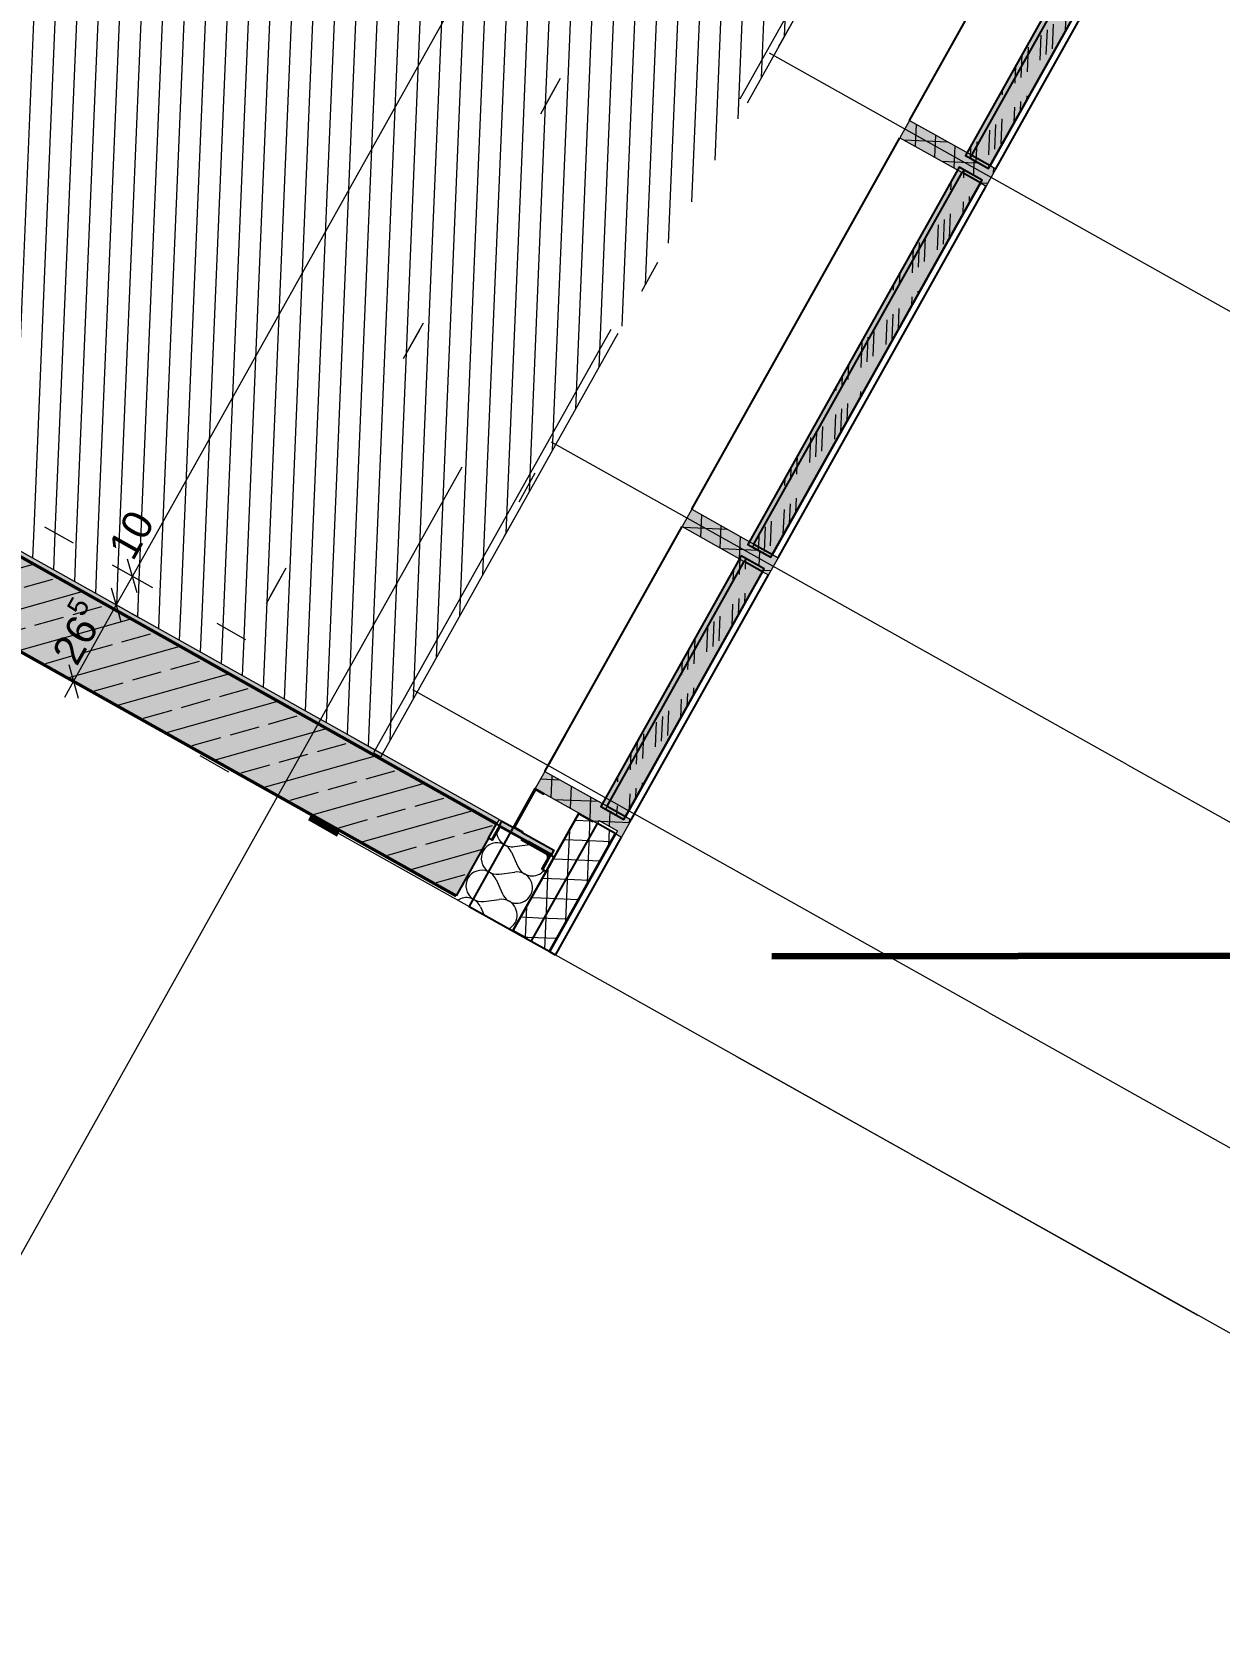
# Model space of a CAD drawing. Header units: metres. Extents: x -27.1 to 50.1, y 105.7 to 163.4.
# Drawn here: x -11.496 to -7.899, y 107.746 to 112.575 of the extents above; entities that cross this region are included whole.
import ezdxf

# ---------------------------------------------------------------- set-up
doc = ezdxf.new("R2010")
doc.units = ezdxf.units.M
doc.header["$MEASUREMENT"] = 0
for name, pattern in [('Achse', [0.0023, 0.0015, -0.0008]), ('Punktlinie', [0.0035, 0, -0.0035]), ('Punktlinie_ eng', [0.00075, 0, -0.00075]), ('Strichlinie-unter-Schnitt', [0.0024, 0.0016, -0.0008]), ('Strichpunktlinie', [0.006703, 0.003528, -0.001764, 0, -0.001411]), ('Wipeout_Contour', [1, 0, -1])]:
    doc.linetypes.add(name, pattern=pattern)
for name, color, linetype in [('00  Raster', 7, 'Continuous'), ('00  Raster Ausbau', 7, 'Continuous'), ('10  Fassade', 7, 'Continuous'), ('10  Fassade_Deckschraffur', 7, 'Continuous'), ('10  Fassade_Schnittschraffur', 7, 'Continuous'), ('10  Treppen + Rampen', 7, 'Continuous'), ('10  Wand Massiv', 7, 'Continuous'), ('10  Wand Massiv_Schnittschraffur', 7, 'Continuous'), ('20  Decke Abhangdecke', 7, 'Continuous'), ('30  Grundstück Grenze', 7, 'Continuous'), ('40  Bemaßung 1_ 50 Deckenspiegel', 7, 'Continuous'), ('50  NUF - Raumstempel', 7, 'Continuous'), ('Neubau_20  Decke Abhangdecke', 7, 'Continuous'), ('Neubau_20  Decke Abhangdecke_Deckschraffur', 7, 'Continuous'), ('Neubau_20  Wand Leichtbau', 7, 'Continuous'), ('Neubau_20  Wand Leichtbau_Schnittschraffur', 7, 'Continuous')]:
    doc.layers.add(name, color=color, linetype=linetype)
doc.styles.add('ERSTELLTER_STIL_1', font='arial.ttf')
pattern_1 = [(87.605446, (0, 0), (-0.06494324, 0.002715745), [])]
pattern_2 = [(87.605446, (0, 0), (-0.059947608, 0.00250684), []), (177.605446, (0, 0), (0.00250684, 0.059947608), [])]
pattern_3 = [(177.605446, (0, 0), (0.00313355, 0.07493451), []), (177.605446, (-0.001045, -0.02498), (0.00313355, 0.07493451), [])]

# ---------------------------------------------------------------- blocks, each defined once
blk = doc.blocks.new('*X23', base_point=(-0.1628, 98.0075))
at = {"layer": '10  Fassade_Schnittschraffur', "color": 98, "linetype": 'Continuous', "lineweight": 13, "ltscale": 1000, "true_color": 0x000100}
for p, q in [((-8.0309, 113.2986), (-8.0293, 113.3389)), ((-8.0125, 113.3155), (-8.0117, 113.3348)), ((-8.0493, 113.2817), (-8.0484, 113.3048)), ((-8.0152, 113.2002), (-8.0135, 113.2427)), ((-7.9747, 113.2726), (-7.9745, 113.2786)), ((-8.0534, 113.1339), (-8.0503, 113.2089)), ((-8.0344, 113.1661), (-8.0319, 113.2258)), ((-8.1292, 113.0642), (-8.1261, 113.1392)), ((-8.1108, 113.0811), (-8.1077, 113.1561)), ((-8.0924, 113.0981), (-8.0893, 113.173)), ((-8.1682, 113.0283), (-8.1654, 113.0959)), ((-8.1866, 113.0114), (-8.1845, 113.0618)), ((-8.205, 112.9945), (-8.2036, 113.0277)), ((-8.1705, 112.9232), (-8.1691, 112.9555)), ((-8.2087, 112.8549), (-8.2059, 112.9217)), ((-8.1896, 112.889), (-8.1875, 112.9386)), ((-8.2849, 112.777), (-8.2818, 112.852)), ((-8.2665, 112.7939), (-8.2633, 112.8689)), ((-8.2481, 112.8109), (-8.2449, 112.8858)), ((-8.3239, 112.7411), (-8.3208, 112.8161)), ((-8.3423, 112.7242), (-8.3398, 112.7847)), ((-8.3607, 112.7073), (-8.3589, 112.7506)), ((-8.3997, 112.6714), (-8.3994, 112.6782)), ((-8.3257, 112.6461), (-8.3248, 112.6683)), ((-8.364, 112.5778), (-8.3616, 112.6345)), ((-8.3449, 112.6119), (-8.3432, 112.6514)), ((-8.4406, 112.4898), (-8.4374, 112.5648)), ((-8.4222, 112.5067), (-8.419, 112.5817)), ((-8.4038, 112.5237), (-8.4006, 112.5986)), ((-8.4796, 112.4539), (-8.4764, 112.5289)), ((-8.5164, 112.4201), (-8.5141, 112.4735)), ((-8.498, 112.437), (-8.495, 112.5076)), ((-8.5554, 112.3842), (-8.5547, 112.4011)), ((-8.481, 112.369), (-8.4805, 112.3811)), ((-8.5192, 112.3007), (-8.5173, 112.3473)), ((-8.5001, 112.3348), (-8.4989, 112.3642)), ((-8.5962, 112.2026), (-8.5931, 112.2776)), ((-8.5778, 112.2196), (-8.5747, 112.2945)), ((-8.5594, 112.2365), (-8.5563, 112.3114)), ((-8.6519, 112.1919), (-8.6505, 112.2248)), ((-8.6346, 112.1822), (-8.6321, 112.2417))]:
    blk.add_line(p, q, dxfattribs=at)
blk = doc.blocks.new('*X24', base_point=(-0.1628, 98.0075))
at = {"layer": '10  Fassade_Schnittschraffur', "color": 98, "linetype": 'Continuous', "lineweight": 13, "ltscale": 1000, "true_color": 0x000100}
for p, q in [((-8.7111, 112.097), (-8.7099, 112.1241)), ((-8.6721, 112.1329), (-8.6711, 112.1568)), ((-8.7295, 112.0801), (-8.7291, 112.0899)), ((-8.6554, 112.0578), (-8.6546, 112.077)), ((-8.6363, 112.0919), (-8.6362, 112.0939)), ((-8.6745, 112.0236), (-8.673, 112.0601)), ((-8.7519, 111.9154), (-8.7488, 111.9904)), ((-8.7335, 111.9324), (-8.7304, 112.0073)), ((-8.715, 111.9513), (-8.712, 112.0242)), ((-8.8093, 111.8626), (-8.8062, 111.9376)), ((-8.7909, 111.8796), (-8.7878, 111.9545)), ((-8.8277, 111.8457), (-8.8247, 111.9193)), ((-8.8667, 111.8098), (-8.8652, 111.847)), ((-8.8851, 111.7929), (-8.8843, 111.8128)), ((-8.8106, 111.7807), (-8.8102, 111.7898)), ((-8.9035, 111.776), (-8.9034, 111.7787)), ((-8.8703, 111.6742), (-8.8677, 111.737)), ((-8.8298, 111.7465), (-8.8287, 111.7729)), ((-8.9076, 111.6282), (-8.9045, 111.7032)), ((-8.8892, 111.6452), (-8.8861, 111.7201)), ((-8.965, 111.5754), (-8.9619, 111.6504)), ((-8.9466, 111.5924), (-8.9435, 111.6673)), ((-8.9834, 111.5585), (-8.9803, 111.6334)), ((-9.0224, 111.5226), (-9.0204, 111.5699)), ((-9.0592, 111.4888), (-9.0587, 111.5016)), ((-9.0408, 111.5057), (-9.0396, 111.5358)), ((-9.0255, 111.3971), (-9.0233, 111.4498)), ((-8.985, 111.4694), (-8.9843, 111.4857)), ((-9.0633, 111.341), (-9.0601, 111.416)), ((-9.0447, 111.363), (-9.0417, 111.4329)), ((-9.1207, 111.2882), (-9.1176, 111.3632)), ((-9.1023, 111.3052), (-9.0991, 111.3801)), ((-9.1391, 111.2713), (-9.136, 111.3463)), ((-9.1965, 111.2185), (-9.1948, 111.2587)), ((-9.1781, 111.2354), (-9.1757, 111.2928)), ((-9.2149, 111.2016), (-9.2139, 111.2245)), ((-9.1808, 111.12), (-9.179, 111.1626)), ((-9.1403, 111.1924), (-9.14, 111.1985)), ((-9.219, 111.0538), (-9.2158, 111.1288)), ((-9.1999, 111.0859), (-9.1974, 111.1457)), ((-9.2764, 111.001), (-9.2732, 111.076)), ((-9.258, 111.018), (-9.2548, 111.0929)), ((-9.2939, 111.0042), (-9.2916, 111.0591))]:
    blk.add_line(p, q, dxfattribs=at)
blk = doc.blocks.new('*X25', base_point=(-0.1628, 98.0075))
at = {"layer": '10  Fassade_Schnittschraffur', "color": 98, "linetype": 'Continuous', "lineweight": 13, "ltscale": 1000, "true_color": 0x000100}
for p, q in [((-9.3522, 110.9313), (-9.3501, 110.9816)), ((-9.3338, 110.9482), (-9.3324, 110.9799)), ((-9.3706, 110.9144), (-9.3692, 110.9474)), ((-9.3361, 110.8429), (-9.3347, 110.8754)), ((-9.3743, 110.7747), (-9.3715, 110.8416)), ((-9.3552, 110.8088), (-9.3531, 110.8585)), ((-9.4504, 110.6969), (-9.4473, 110.7719)), ((-9.432, 110.7138), (-9.4289, 110.7888)), ((-9.4136, 110.7308), (-9.4105, 110.8057)), ((-9.4895, 110.661), (-9.4863, 110.736)), ((-9.5079, 110.6441), (-9.5053, 110.7045)), ((-9.5263, 110.6272), (-9.5244, 110.6704)), ((-9.5653, 110.5913), (-9.565, 110.598)), ((-9.4913, 110.5658), (-9.4904, 110.5882)), ((-9.5295, 110.4976), (-9.5272, 110.5544)), ((-9.5104, 110.5317), (-9.5088, 110.5713)), ((-9.6061, 110.4097), (-9.603, 110.4847)), ((-9.5877, 110.4267), (-9.5846, 110.5016)), ((-9.5693, 110.4436), (-9.5662, 110.5185)), ((-9.6451, 110.3739), (-9.642, 110.4488)), ((-9.6819, 110.34), (-9.6797, 110.3933)), ((-9.6635, 110.3569), (-9.6606, 110.4274)), ((-9.7209, 110.3041), (-9.7202, 110.3209)), ((-9.6466, 110.2887), (-9.646, 110.301)), ((-9.6848, 110.2205), (-9.6829, 110.2672)), ((-9.6657, 110.2546), (-9.6645, 110.2841)), ((-9.7404, 110.2112), (-9.7403, 110.2144)), ((-9.7231, 110.2015), (-9.7219, 110.2313))]:
    blk.add_line(p, q, dxfattribs=at)
blk = doc.blocks.new('*X54', base_point=(-0.1628, 98.0075))
at = {"layer": 'Neubau_20  Wand Leichtbau_Schnittschraffur', "color": 98, "linetype": 'Continuous', "lineweight": 13, "ltscale": 1000, "true_color": 0x000100}
for p, q in [((-10.0337, 110.1073), (-9.9875, 110.1135)), ((-10.043, 110.0907), (-10.0237, 110.0472)), ((-10.0896, 110.0076), (-10.0703, 109.9641)), ((-10.0802, 110.0242), (-10.033, 110.0305)), ((-10.1361, 109.9245), (-10.125, 109.8994)), ((-10.1268, 109.9411), (-10.0796, 109.9475))]:
    blk.add_line(p, q, dxfattribs=at)
for centre, start, end in [((-10.04, 110.1545), 184.9426, 277.6079), ((-10.0865, 110.0714), 23.8681, 277.6079), ((-9.9802, 110.0664), 203.8681, 319.1994), ((-9.9802, 110.0664), 4.9497, 22.7104), ((-10.1331, 109.9883), 23.8681, 277.6079), ((-10.0267, 109.9833), 330.738, 97.6079), ((-10.1797, 109.9053), 23.8681, 123.7558), ((-10.0267, 109.9833), 203.8681, 330.738), ((-10.0733, 109.9003), 330.738, 97.6079), ((-10.0733, 109.9003), 297.6253, 330.738)]:
    blk.add_arc(centre, 0.0476, start, end, dxfattribs=at)

msp = doc.modelspace()

# ---------------------------------------------------------------- hatches: boundary and pattern name
at = {"layer": '10  Wand Massiv_Schnittschraffur', "linetype": 'Continuous', "lineweight": 0, "true_color": 0xffffff}
for points in [[(-10.0804, 110.1896), (-15.1708, 113.0418), (-15.1781, 113.0287), (-10.0877, 110.1766)], [(-10.0877, 110.1766), (-15.1781, 113.0287), (-15.3003, 112.8106), (-10.2099, 109.9585)]]:
    msp.add_hatch(color=7, dxfattribs=at).paths.add_polyline_path(points)
at = {"layer": '10  Wand Massiv_Schnittschraffur', "linetype": 'Continuous', "lineweight": 13, "true_color": 0x000100}
h = msp.add_hatch(dxfattribs=at)
h.set_pattern_fill('Gips_0001', color=98, style=0, pattern_type=2)
h.set_pattern_definition([(87.605446, (0, 0), (-0.02497817, 0.001044517), [0, -0.025])])
h.paths.add_polyline_path([(-10.0804, 110.1896), (-15.1708, 113.0418), (-15.1781, 113.0287), (-10.0877, 110.1766)])
h = msp.add_hatch(dxfattribs=at)
h.set_pattern_fill('Beton__Stahlbeton_0001', color=98, style=0, pattern_type=2)
h.set_pattern_definition([(195.73796, (0, 0), (-0.03254858, 0.11550147), []), (195.73796, (0.01627, -0.05775), (-0.03254858, 0.11550147), [0.09, -0.03])])
h.paths.add_polyline_path([(-10.0877, 110.1766), (-15.1781, 113.0287), (-15.3003, 112.8106), (-10.2099, 109.9585)])
at = {"layer": 'Neubau_20  Decke Abhangdecke_Deckschraffur', "linetype": 'Continuous', "lineweight": 18, "true_color": 0xffd5aa}
h = msp.add_hatch(dxfattribs=at)
h.set_pattern_fill('Mauerwerk_0001', color=41, style=0, pattern_type=2)
h.set_pattern_definition(pattern_1)
h.paths.add_polyline_path([(-13.6503, 119.5403), (-16.7847, 113.9461), (-15.1708, 113.0418), (-10.896, 110.6467), (-10.4337, 110.3876), (-7.3738, 115.8488), (-7.7489, 116.059), (-7.6739, 116.1928), (-11.9709, 118.5994), (-12.0799, 118.6605)])
h.paths.add_polyline_path([(-10.8472, 110.7339), (-16.6486, 113.9845), (-13.6119, 119.4042), (-7.8105, 116.1537)], flags=0)
h = msp.add_hatch(dxfattribs=at)
h.set_pattern_fill('Mauerwerk_0001', color=41, style=0, pattern_type=2)
h.set_pattern_definition(pattern_1)
h.paths.add_polyline_path([(-16.6486, 113.9845), (-10.8472, 110.7339), (-7.8105, 116.1537), (-13.6119, 119.4042)])

# ---------------------------------------------------------------- linework, layer by layer
at = {"layer": '00  Raster Ausbau', "color": 9, "linetype": 'Achse', "lineweight": 18, "ltscale": 1000}
for p, q in [((-7.5166, 111.5329), (-8.389, 112.0217)), ((-8.1765, 110.3551), (-9.0489, 110.844)), ((-8.1765, 110.3551), (-7.3041, 109.8663)), ((-8.5969, 109.6049), (-9.4693, 110.0937)), ((-8.8364, 109.1774), (-9.7088, 109.6662)), ((-8.5969, 109.6049), (-7.7245, 109.1161)), ((-8.8364, 109.1774), (-7.964, 108.6886))]:
    msp.add_line(p, q, dxfattribs=at)
at = {"layer": '10  Wand Massiv', "color": 7, "linetype": 'Continuous', "lineweight": 50, "ltscale": 1000}
msp.add_line((-10.0877, 110.1766), (-15.1781, 113.0287), dxfattribs=at)
at = {"layer": '10  Wand Massiv', "color": 7, "linetype": 'Continuous', "lineweight": 13, "ltscale": 1000, "flags": 128}
for points in [[(-10.0804, 110.1896), (-15.1708, 113.0418)], [(-10.0804, 110.1896), (-10.0877, 110.1766)]]:
    msp.add_lwpolyline(points, dxfattribs=at)
at = {"layer": '10  Wand Massiv', "color": 7, "linetype": 'Continuous', "lineweight": 50, "ltscale": 1000, "flags": 128}
msp.add_lwpolyline([(-15.3003, 112.8106), (-10.2099, 109.9585)], dxfattribs=at)
at = {"layer": '10  Wand Massiv', "color": 7, "linetype": 'Continuous', "lineweight": 25, "ltscale": 1000, "flags": 128}
msp.add_lwpolyline([(-10.1121, 110.1329), (-10.2099, 109.9585)], dxfattribs=at)
at = {"layer": '20  Decke Abhangdecke', "color": 7, "linetype": 'Strichlinie-unter-Schnitt', "lineweight": 18, "ltscale": 1000}
msp.add_line((-10.4604, 110.3911), (-10.4386, 110.3789), dxfattribs=at)
at = {"layer": '40  Bemaßung 1_ 50 Deckenspiegel', "color": 7, "linetype": 'Continuous', "lineweight": 13, "ltscale": 1000}
for p, q in [((-11.1769, 110.8757), (-11.2057, 110.9778)), ((-11.2527, 110.9611), (-11.13, 110.8924)), ((-11.1913, 110.9267), (-11.2402, 110.8395)), ((-11.3016, 110.8739), (-11.1789, 110.8051)), ((-11.2258, 110.7885), (-11.2546, 110.8906)), ((-11.2402, 110.8395), (-11.3697, 110.6083)), ((-11.4311, 110.6427), (-11.3084, 110.574)), ((-11.3841, 110.6594), (-11.3554, 110.5573)), ((-11.3697, 110.6083), (-11.3972, 110.5592))]:
    msp.add_line(p, q, dxfattribs=at)
at = {"layer": 'Neubau_20  Decke Abhangdecke', "color": 7, "linetype": 'Punktlinie_ eng', "lineweight": 13, "ltscale": 1000, "flags": 128}
for points in [[(-13.6503, 119.5403), (-16.7847, 113.9461), (-15.1708, 113.0418), (-10.896, 110.6467), (-10.4337, 110.3876), (-7.3738, 115.8488), (-7.7489, 116.059), (-7.6739, 116.1928), (-11.9709, 118.5994), (-12.0799, 118.6605)], [(-16.6486, 113.9845), (-10.8472, 110.7339), (-7.8105, 116.1537), (-13.6119, 119.4042)], [(-10.8472, 110.7339), (-16.6486, 113.9845), (-13.6119, 119.4042), (-7.8105, 116.1537)]]:
    msp.add_lwpolyline(points, close=True, dxfattribs=at)

# ---------------------------------------------------------------- texts
at = {"layer": '40  Bemaßung 1_ 50 Deckenspiegel', "color": 7, "linetype": 'Continuous', "lineweight": 13, "insert": (-11.1887, 110.9683), "char_height": 0.09, "width": 0.136595, "attachment_point": 7, "rotation": 60.738, "style": 'ERSTELLTER_STIL_1'}
msp.add_mtext('\\A1;{\\pql;\\fArial|b0|i0|c0|p38;10}', dxfattribs=at)
at = {"layer": '40  Bemaßung 1_ 50 Deckenspiegel', "color": 7, "linetype": 'Continuous', "lineweight": 13, "insert": (-11.3369, 110.6377), "char_height": 0.09, "attachment_point": 7, "rotation": 60.738, "style": 'ERSTELLTER_STIL_1'}
msp.add_mtext('\\A1;{\\pql;\\fArial|b0|i0|c0|p38;26\\fArial|b0|i0|c0|p38;\\A1{\\H.66x;\\S5^  ;}}', dxfattribs=at)

# ---------------------------------------------------------------- next in the draw order: wipeouts: each hides what was drawn before it
at = {"color": 254, "linetype": 'Wipeout_Contour', "lineweight": 0, "ltscale": 452.220769}
msp.add_wipeout([(-7.9619, 113.2954), (-8.0176, 113.3266), (-8.6481, 112.2012), (-8.5925, 112.1701)], dxfattribs=at).dxf.layer = '10  Fassade_Deckschraffur'

# ---------------------------------------------------------------- next in the draw order: wipeouts: each hides what was drawn before it
at = {"color": 254, "linetype": 'Wipeout_Contour', "lineweight": 0, "ltscale": 452.529495}
msp.add_wipeout([(-8.0176, 113.3266), (-8.2062, 113.4323), (-8.8367, 112.3069), (-8.6481, 112.2012)], dxfattribs=at).dxf.layer = '10  Fassade_Deckschraffur'
at = {"color": 254, "linetype": 'Wipeout_Contour', "lineweight": 0, "ltscale": 447.726444}
msp.add_wipeout([(-8.6218, 112.1177), (-8.6774, 112.1489), (-9.308, 111.0235), (-9.2523, 110.9923)], dxfattribs=at).dxf.layer = '10  Fassade_Deckschraffur'

# ---------------------------------------------------------------- next in the draw order: wipeouts: each hides what was drawn before it
at = {"color": 254, "linetype": 'Wipeout_Contour', "lineweight": 0, "ltscale": 452.128633}
msp.add_wipeout([(-7.9444, 113.2857), (-7.9619, 113.2954), (-8.5925, 112.1701), (-8.575, 112.1603)], dxfattribs=at).dxf.layer = '10  Fassade_Deckschraffur'
at = {"color": 254, "linetype": 'Wipeout_Contour', "lineweight": 0, "ltscale": 448.038301}
msp.add_wipeout([(-8.6774, 112.1489), (-8.8661, 112.2546), (-9.4966, 111.1292), (-9.308, 111.0235)], dxfattribs=at).dxf.layer = '10  Fassade_Deckschraffur'
at = {"color": 254, "linetype": 'Wipeout_Contour', "lineweight": 0, "ltscale": 443.978476}
msp.add_wipeout([(-9.2817, 110.94), (-9.3373, 110.9712), (-9.7528, 110.2296), (-9.6972, 110.1984)], dxfattribs=at).dxf.layer = '10  Fassade_Deckschraffur'

# ---------------------------------------------------------------- next in the draw order: linework, layer by layer
at = {"layer": '10  Fassade', "color": 7, "linetype": 'Continuous', "lineweight": 18, "ltscale": 1000}
msp.add_line((-8.8367, 112.3069), (-8.8661, 112.2546), dxfattribs=at)
at = {"layer": '10  Fassade', "color": 7, "linetype": 'Continuous', "lineweight": 25, "ltscale": 1000, "flags": 128}
msp.add_lwpolyline([(-8.8367, 112.3069), (-8.2062, 113.4323)], dxfattribs=at)

# ---------------------------------------------------------------- next in the draw order: wipeouts: each hides what was drawn before it
at = {"color": 254, "linetype": 'Wipeout_Contour', "lineweight": 0, "ltscale": 447.633371}
msp.add_wipeout([(-8.6043, 112.1079), (-8.6218, 112.1177), (-9.2523, 110.9923), (-9.2349, 110.9825)], dxfattribs=at).dxf.layer = '10  Fassade_Deckschraffur'
at = {"color": 254, "linetype": 'Wipeout_Contour', "lineweight": 0, "ltscale": 444.292941}
msp.add_wipeout([(-9.3373, 110.9712), (-9.5259, 111.0768), (-9.9414, 110.3353), (-9.7528, 110.2296)], dxfattribs=at).dxf.layer = '10  Fassade_Deckschraffur'
at = {"color": 254, "linetype": 'Wipeout_Contour', "lineweight": 0, "ltscale": 441.696655}
msp.add_wipeout([(-9.7265, 110.1461), (-9.7821, 110.1773), (-9.9826, 109.8196), (-9.9269, 109.7884)], dxfattribs=at).dxf.layer = '10  Fassade_Deckschraffur'

# ---------------------------------------------------------------- next in the draw order: linework, layer by layer
at = {"layer": '10  Fassade', "color": 7, "linetype": 'Continuous', "lineweight": 18, "ltscale": 1000}
msp.add_line((-9.4966, 111.1292), (-9.5259, 111.0768), dxfattribs=at)
at = {"layer": '10  Fassade', "color": 7, "linetype": 'Continuous', "lineweight": 25, "ltscale": 1000, "flags": 128}
msp.add_lwpolyline([(-9.4966, 111.1292), (-8.8661, 112.2546)], dxfattribs=at)

# ---------------------------------------------------------------- next in the draw order: wipeouts: each hides what was drawn before it
at = {"color": 254, "linetype": 'Wipeout_Contour', "lineweight": 0, "ltscale": 449.889876}
msp.add_wipeout([(-8.6774, 112.1489), (-8.6244, 112.1192), (-8.6195, 112.1279), (-8.6726, 112.1576)], dxfattribs=at).dxf.layer = '10  Fassade_Deckschraffur'
at = {"color": 254, "linetype": 'Wipeout_Contour', "lineweight": 0, "ltscale": 443.884741}
msp.add_wipeout([(-9.2642, 110.9302), (-9.2817, 110.94), (-9.6972, 110.1984), (-9.6797, 110.1887)], dxfattribs=at).dxf.layer = '10  Fassade_Deckschraffur'
at = {"color": 254, "linetype": 'Wipeout_Contour', "lineweight": 0, "ltscale": 442.013078}
msp.add_wipeout([(-9.7821, 110.1773), (-9.9708, 110.283), (-10.1712, 109.9253), (-9.9826, 109.8196)], dxfattribs=at).dxf.layer = '10  Fassade_Deckschraffur'

# ---------------------------------------------------------------- next in the draw order: hatches: boundary and pattern name
at = {"layer": 'Neubau_20  Wand Leichtbau_Schnittschraffur', "linetype": 'Continuous', "lineweight": 0, "true_color": 0xffffff}
msp.add_hatch(color=7, dxfattribs=at).paths.add_polyline_path([(-10.079, 110.1717), (-10.1034, 110.128), (-10.1008, 110.1266), (-10.0778, 110.1676), (-10.0107, 110.1299), (-9.9932, 110.1202), (-9.9917, 110.1228)])
at = {"layer": 'Neubau_20  Wand Leichtbau_Schnittschraffur', "linetype": 'Continuous', "lineweight": 13, "true_color": 0x000100}
h = msp.add_hatch(dxfattribs=at)
h.set_pattern_fill('Metall__Stahl_0001', color=98, style=0, pattern_type=2)
h.set_pattern_definition(pattern_3)
h.paths.add_polyline_path([(-10.079, 110.1717), (-10.1034, 110.128), (-10.1008, 110.1266), (-10.0778, 110.1676), (-10.0107, 110.1299), (-9.9932, 110.1202), (-9.9917, 110.1228)])

# ---------------------------------------------------------------- next in the draw order: linework, layer by layer
at = {"layer": '10  Fassade', "color": 7, "linetype": 'Continuous', "lineweight": 18, "ltscale": 1000}
for p, q in [((-8.8661, 112.2546), (-8.6774, 112.1489)), ((-9.9414, 110.3353), (-9.9708, 110.283)), ((-10.0362, 109.8531), (-9.9952, 109.8301))]:
    msp.add_line(p, q, dxfattribs=at)
at = {"layer": '10  Fassade', "color": 7, "linetype": 'Continuous', "lineweight": 25, "ltscale": 1000, "flags": 128}
for points in [[(-9.9414, 110.3353), (-9.5259, 111.0768)], [(-10.1712, 109.9253), (-9.9708, 110.283)], [(-9.9826, 109.8196), (-10.1712, 109.9253)]]:
    msp.add_lwpolyline(points, dxfattribs=at)
at = {"layer": 'Neubau_20  Wand Leichtbau', "color": 7, "linetype": 'Continuous', "lineweight": 25, "ltscale": 1000, "flags": 128}
for points in [[(-10.1121, 110.1329), (-10.0877, 110.1765), (-10.079, 110.1717)], [(-10.079, 110.1717), (-10.1034, 110.128), (-10.1121, 110.1329)], [(-10.0107, 110.1299), (-10.0778, 110.1676), (-10.1008, 110.1266), (-10.1034, 110.128)], [(-10.079, 110.1717), (-10.0716, 110.1847), (-10.0367, 110.1652)], [(-10.079, 110.1717), (-9.9917, 110.1228)], [(-10.0106, 110.1505), (-10.0367, 110.1652)], [(-9.9917, 110.1228), (-9.9932, 110.1202)]]:
    msp.add_lwpolyline(points, dxfattribs=at)

# ---------------------------------------------------------------- next in the draw order: wipeouts: each hides what was drawn before it
at = {"color": 254, "linetype": 'Wipeout_Contour', "lineweight": 0, "ltscale": 450.056331}
msp.add_wipeout([(-8.653, 112.1925), (-8.6, 112.1628), (-8.5951, 112.1715), (-8.6481, 112.2012)], dxfattribs=at).dxf.layer = '10  Fassade_Deckschraffur'
at = {"color": 254, "linetype": 'Wipeout_Contour', "lineweight": 0, "ltscale": 449.816982}
msp.add_wipeout([(-8.6244, 112.1192), (-8.6218, 112.1177), (-8.6169, 112.1264), (-8.6195, 112.1279)], dxfattribs=at).dxf.layer = '10  Fassade_Deckschraffur'
at = {"color": 254, "linetype": 'Wipeout_Contour', "lineweight": 0, "ltscale": 445.406015}
msp.add_wipeout([(-9.3373, 110.9712), (-9.2843, 110.9414), (-9.2794, 110.9502), (-9.3324, 110.9799)], dxfattribs=at).dxf.layer = '10  Fassade_Deckschraffur'
at = {"color": 254, "linetype": 'Wipeout_Contour', "lineweight": 0, "ltscale": 441.602651}
msp.add_wipeout([(-9.709, 110.1363), (-9.7265, 110.1461), (-9.9269, 109.7884), (-9.9094, 109.7786)], dxfattribs=at).dxf.layer = '10  Fassade_Deckschraffur'

# ---------------------------------------------------------------- next in the draw order: hatches: boundary and pattern name
at = {"layer": '10  Fassade_Schnittschraffur', "linetype": 'Continuous', "lineweight": 0, "true_color": 0xffffff}
msp.add_hatch(color=7, dxfattribs=at).paths.add_polyline_path([(-8.8367, 112.3069), (-8.8661, 112.2546), (-8.6774, 112.1489), (-8.6481, 112.2012)])
at = {"layer": '10  Fassade_Schnittschraffur', "linetype": 'Continuous', "lineweight": 13, "true_color": 0x000100}
h = msp.add_hatch(dxfattribs=at)
h.set_pattern_fill('Dämmung__hart_1_0001', color=98, style=0, pattern_type=2)
h.set_pattern_definition(pattern_2)
h.paths.add_polyline_path([(-8.8367, 112.3069), (-8.8661, 112.2546), (-8.6774, 112.1489), (-8.6481, 112.2012)])
at = {"layer": 'Neubau_20  Wand Leichtbau_Schnittschraffur', "linetype": 'Continuous', "lineweight": 0, "true_color": 0xffffff}
for points in [[(-10.0367, 110.1652), (-10.0106, 110.1505), (-10.0096, 110.1523), (-10.034, 110.166), (-9.97, 110.2802), (-9.9456, 110.2665), (-9.9446, 110.2683), (-9.9708, 110.283)], [(-9.9234, 110.081), (-9.9932, 110.1202), (-10.0107, 110.1299), (-10.0121, 110.1273), (-9.9275, 110.0799), (-9.9505, 110.0389), (-9.9479, 110.0374)]]:
    msp.add_hatch(color=7, dxfattribs=at).paths.add_polyline_path(points)
at = {"layer": 'Neubau_20  Wand Leichtbau_Schnittschraffur', "linetype": 'Continuous', "lineweight": 13, "true_color": 0x000100}
h = msp.add_hatch(dxfattribs=at)
h.set_pattern_fill('Dämmung__hart_1_0001', color=98, style=0, pattern_type=2)
h.set_pattern_definition(pattern_2)
h.paths.add_polyline_path([(-10.0367, 110.1652), (-10.0106, 110.1505), (-10.0096, 110.1523), (-10.034, 110.166), (-9.97, 110.2802), (-9.9456, 110.2665), (-9.9446, 110.2683), (-9.9708, 110.283)])
at = {"layer": 'Neubau_20  Wand Leichtbau_Schnittschraffur', "linetype": 'Continuous', "lineweight": 18}
msp.add_hatch(color=9, dxfattribs=at).paths.add_polyline_path([(-10.079, 110.1717), (-9.9917, 110.1228), (-9.9219, 110.0837), (-9.9146, 110.0968), (-10.0106, 110.1505), (-10.0367, 110.1652), (-10.0716, 110.1847)])
at = {"layer": 'Neubau_20  Wand Leichtbau_Schnittschraffur', "linetype": 'Continuous', "lineweight": 13, "true_color": 0x000100}
h = msp.add_hatch(dxfattribs=at)
h.set_pattern_fill('Metall__Stahl_0001', color=98, style=0, pattern_type=2)
h.set_pattern_definition(pattern_3)
h.paths.add_polyline_path([(-9.9234, 110.081), (-9.9932, 110.1202), (-10.0107, 110.1299), (-10.0121, 110.1273), (-9.9275, 110.0799), (-9.9505, 110.0389), (-9.9479, 110.0374)])

# ---------------------------------------------------------------- next in the draw order: linework, layer by layer
at = {"layer": '10  Fassade', "color": 7, "linetype": 'Continuous', "lineweight": 18, "ltscale": 1000}
for p, q in [((-8.8367, 112.3069), (-8.6481, 112.2012)), ((-8.6481, 112.2012), (-8.653, 112.1925)), ((-8.6726, 112.1576), (-8.6774, 112.1489)), ((-8.6169, 112.1264), (-8.6218, 112.1177)), ((-8.6218, 112.1177), (-8.6043, 112.1079)), ((-9.5259, 111.0768), (-9.3373, 110.9712)), ((-9.8387, 110.2056), (-10.0362, 109.8531))]:
    msp.add_line(p, q, dxfattribs=at)
at = {"layer": '10  Fassade', "color": 7, "linetype": 'Continuous', "lineweight": 25, "ltscale": 1000, "flags": 128}
for points in [[(-8.6481, 112.2012), (-8.0176, 113.3266)], [(-9.9269, 109.7884), (-9.9826, 109.8196)], [(-9.9094, 109.7786), (-9.9269, 109.7884)]]:
    msp.add_lwpolyline(points, dxfattribs=at)
at = {"layer": 'Neubau_20  Wand Leichtbau', "color": 7, "linetype": 'Continuous', "lineweight": 25, "ltscale": 1000, "flags": 128}
for points in [[(-10.0367, 110.1652), (-9.9708, 110.283), (-9.9446, 110.2683), (-9.9456, 110.2665), (-9.97, 110.2802), (-10.034, 110.166), (-10.0096, 110.1523), (-10.0106, 110.1505)], [(-10.0106, 110.1505), (-9.9146, 110.0968), (-9.9219, 110.0837), (-9.9917, 110.1228)], [(-9.9505, 110.0389), (-9.9275, 110.0799), (-10.0121, 110.1273), (-10.0107, 110.1299), (-9.9932, 110.1202)], [(-9.9932, 110.1202), (-9.9234, 110.081)], [(-9.9479, 110.0374), (-9.9234, 110.081)], [(-9.9234, 110.081), (-9.9147, 110.0762), (-9.9391, 110.0325), (-9.9479, 110.0374)], [(-9.9479, 110.0374), (-9.9505, 110.0389)]]:
    msp.add_lwpolyline(points, dxfattribs=at)

# ---------------------------------------------------------------- next in the draw order: block references
at = {"layer": '10  Treppen + Rampen', "color": 7, "linetype": 'Continuous', "lineweight": 13, "ltscale": 1000}
msp.add_blockref('*X54', (-0.1628, 98.0075), dxfattribs=at)

# ---------------------------------------------------------------- next in the draw order: wipeouts: each hides what was drawn before it
at = {"color": 254, "linetype": 'Wipeout_Contour', "lineweight": 0, "ltscale": 449.983468}
msp.add_wipeout([(-8.5951, 112.1715), (-8.6, 112.1628), (-8.5973, 112.1613), (-8.5925, 112.1701)], dxfattribs=at).dxf.layer = '10  Fassade_Deckschraffur'
at = {"color": 254, "linetype": 'Wipeout_Contour', "lineweight": 0, "ltscale": 445.571722}
msp.add_wipeout([(-9.3129, 111.0148), (-9.2598, 110.9851), (-9.255, 110.9938), (-9.308, 111.0235)], dxfattribs=at).dxf.layer = '10  Fassade_Deckschraffur'
at = {"color": 254, "linetype": 'Wipeout_Contour', "lineweight": 0, "ltscale": 445.332316}
msp.add_wipeout([(-9.2843, 110.9414), (-9.2817, 110.94), (-9.2768, 110.9487), (-9.2794, 110.9502)], dxfattribs=at).dxf.layer = '10  Fassade_Deckschraffur'
at = {"color": 254, "linetype": 'Wipeout_Contour', "lineweight": 0, "ltscale": 442.39511}
msp.add_wipeout([(-9.7821, 110.1773), (-9.7291, 110.1476), (-9.7242, 110.1563), (-9.7773, 110.186)], dxfattribs=at).dxf.layer = '10  Fassade_Deckschraffur'

# ---------------------------------------------------------------- next in the draw order: hatches: boundary and pattern name
at = {"layer": '10  Fassade_Schnittschraffur', "linetype": 'Continuous', "lineweight": 0, "true_color": 0xffffff}
for points in [[(-7.957, 113.3042), (-8.0268, 113.3433), (-8.6671, 112.2004), (-8.5973, 112.1613)], [(-8.653, 112.1925), (-8.6726, 112.1576), (-8.6169, 112.1264), (-8.5973, 112.1613)], [(-8.6043, 112.1079), (-8.575, 112.1603), (-8.5925, 112.1701), (-8.6218, 112.1177)], [(-9.4966, 111.1292), (-9.5259, 111.0768), (-9.3373, 110.9712), (-9.308, 111.0235)], [(-9.7963, 110.1852), (-9.7989, 110.1867), (-9.8399, 110.2096), (-10.0403, 109.852), (-9.9993, 109.829), (-9.9967, 109.8275), (-9.9952, 109.8301), (-10.0362, 109.8531), (-9.8387, 110.2056), (-9.7977, 110.1826)]]:
    msp.add_hatch(color=7, dxfattribs=at).paths.add_polyline_path(points)
at = {"layer": '10  Fassade_Schnittschraffur', "linetype": 'Continuous', "lineweight": 13, "true_color": 0x000100}
h = msp.add_hatch(dxfattribs=at)
h.set_pattern_fill('Dämmung__hart_1_0001', color=98, style=0, pattern_type=2)
h.set_pattern_definition(pattern_2)
h.paths.add_polyline_path([(-8.653, 112.1925), (-8.6726, 112.1576), (-8.6169, 112.1264), (-8.5973, 112.1613)])
h = msp.add_hatch(dxfattribs=at)
h.set_pattern_fill('Dämmung__hart_1_0001', color=98, style=0, pattern_type=2)
h.set_pattern_definition(pattern_2)
h.paths.add_polyline_path([(-8.6043, 112.1079), (-8.575, 112.1603), (-8.5925, 112.1701), (-8.6218, 112.1177)])
h = msp.add_hatch(dxfattribs=at)
h.set_pattern_fill('Dämmung__hart_1_0001', color=98, style=0, pattern_type=2)
h.set_pattern_definition(pattern_2)
h.paths.add_polyline_path([(-9.4966, 111.1292), (-9.5259, 111.0768), (-9.3373, 110.9712), (-9.308, 111.0235)])
h = msp.add_hatch(dxfattribs=at)
h.set_pattern_fill('Dämmung__hart_1_0001', color=98, style=0, pattern_type=2)
h.set_pattern_definition(pattern_2)
h.paths.add_polyline_path([(-9.7963, 110.1852), (-9.7989, 110.1867), (-9.8399, 110.2096), (-10.0403, 109.852), (-9.9993, 109.829), (-9.9967, 109.8275), (-9.9952, 109.8301), (-10.0362, 109.8531), (-9.8387, 110.2056), (-9.7977, 110.1826)])
h = msp.add_hatch(dxfattribs=at)
h.set_pattern_fill('Dämmung__hart_1_0001', color=98, style=0, pattern_type=2)
h.set_pattern_definition(pattern_2)
h.paths.add_polyline_path([(-9.7977, 110.1826), (-9.8387, 110.2056), (-10.0362, 109.8531), (-9.9952, 109.8301)])

# ---------------------------------------------------------------- next in the draw order: linework, layer by layer
at = {"layer": '00  Raster Ausbau', "color": 9, "linetype": 'Achse', "lineweight": 18, "ltscale": 1000}
msp.add_line((-8.389, 112.0217), (-9.2614, 112.5105), dxfattribs=at)
at = {"layer": '10  Fassade', "color": 7, "linetype": 'Continuous', "lineweight": 18, "ltscale": 1000}
for p, q in [((-8.653, 112.1925), (-8.5973, 112.1613)), ((-8.6726, 112.1576), (-8.6169, 112.1264)), ((-8.575, 112.1603), (-8.6043, 112.1079)), ((-8.5925, 112.1701), (-8.5973, 112.1613)), ((-8.5925, 112.1701), (-8.575, 112.1603)), ((-9.4966, 111.1292), (-9.308, 111.0235)), ((-9.308, 111.0235), (-9.3129, 111.0148)), ((-9.3324, 110.9799), (-9.3373, 110.9712)), ((-9.2768, 110.9487), (-9.2817, 110.94)), ((-9.2817, 110.94), (-9.2642, 110.9302)), ((-9.9708, 110.283), (-9.7821, 110.1773)), ((-9.7977, 110.1826), (-9.8387, 110.2056))]:
    msp.add_line(p, q, dxfattribs=at)
at = {"layer": '10  Fassade', "color": 7, "linetype": 'Continuous', "lineweight": 25, "ltscale": 1000, "flags": 128}
msp.add_lwpolyline([(-7.957, 113.3042), (-8.0268, 113.3433), (-8.6671, 112.2004), (-8.5973, 112.1613)], close=True, dxfattribs=at)
for points in [[(-8.5925, 112.1701), (-7.9619, 113.2954)], [(-8.575, 112.1603), (-7.9444, 113.2857)], [(-8.6481, 112.2012), (-8.5925, 112.1701)], [(-9.308, 111.0235), (-8.6774, 112.1489)], [(-8.6218, 112.1177), (-8.6774, 112.1489)], [(-9.9826, 109.8196), (-9.7821, 110.1773)]]:
    msp.add_lwpolyline(points, dxfattribs=at)
at = {"layer": '10  Fassade', "color": 7, "linetype": 'Continuous', "lineweight": 18, "ltscale": 1000, "flags": 128}
msp.add_lwpolyline([(-9.7963, 110.1852), (-9.7989, 110.1867), (-9.8399, 110.2096), (-10.0403, 109.852), (-9.9993, 109.829), (-9.9967, 109.8275), (-9.9952, 109.8301), (-10.0362, 109.8531), (-9.8387, 110.2056), (-9.7977, 110.1826)], close=True, dxfattribs=at)

# ---------------------------------------------------------------- next in the draw order: block references
at = {"layer": '10  Treppen + Rampen', "color": 7, "linetype": 'Continuous', "lineweight": 13, "ltscale": 1000}
msp.add_blockref('*X23', (-0.1628, 98.0075), dxfattribs=at)

# ---------------------------------------------------------------- next in the draw order: wipeouts: each hides what was drawn before it
at = {"color": 254, "linetype": 'Wipeout_Contour', "lineweight": 0, "ltscale": 445.498053}
msp.add_wipeout([(-9.255, 110.9938), (-9.2598, 110.9851), (-9.2572, 110.9836), (-9.2523, 110.9923)], dxfattribs=at).dxf.layer = '10  Fassade_Deckschraffur'
at = {"color": 254, "linetype": 'Wipeout_Contour', "lineweight": 0, "ltscale": 442.560299}
msp.add_wipeout([(-9.7577, 110.2209), (-9.7047, 110.1912), (-9.6998, 110.1999), (-9.7528, 110.2296)], dxfattribs=at).dxf.layer = '10  Fassade_Deckschraffur'
at = {"color": 254, "linetype": 'Wipeout_Contour', "lineweight": 0, "ltscale": 442.320862}
msp.add_wipeout([(-9.7291, 110.1476), (-9.7265, 110.1461), (-9.7216, 110.1548), (-9.7242, 110.1563)], dxfattribs=at).dxf.layer = '10  Fassade_Deckschraffur'

# ---------------------------------------------------------------- next in the draw order: hatches: boundary and pattern name
at = {"layer": '10  Fassade_Schnittschraffur', "linetype": 'Continuous', "lineweight": 0, "true_color": 0xffffff}
for points in [[(-8.6169, 112.1264), (-8.6867, 112.1655), (-9.327, 111.0227), (-9.2572, 110.9836)], [(-9.3129, 111.0148), (-9.3324, 110.9799), (-9.2768, 110.9487), (-9.2572, 110.9836)], [(-9.2642, 110.9302), (-9.2349, 110.9825), (-9.2523, 110.9923), (-9.2817, 110.94)], [(-9.9414, 110.3353), (-9.9708, 110.283), (-9.7821, 110.1773), (-9.7528, 110.2296)], [(-9.7265, 110.1461), (-9.7291, 110.1476), (-9.9295, 109.7899), (-9.9269, 109.7884)]]:
    msp.add_hatch(color=7, dxfattribs=at).paths.add_polyline_path(points)
at = {"layer": '10  Fassade_Schnittschraffur', "linetype": 'Continuous', "lineweight": 13, "true_color": 0x000100}
h = msp.add_hatch(dxfattribs=at)
h.set_pattern_fill('Dämmung__hart_1_0001', color=98, style=0, pattern_type=2)
h.set_pattern_definition(pattern_2)
h.paths.add_polyline_path([(-9.3129, 111.0148), (-9.3324, 110.9799), (-9.2768, 110.9487), (-9.2572, 110.9836)])
h = msp.add_hatch(dxfattribs=at)
h.set_pattern_fill('Dämmung__hart_1_0001', color=98, style=0, pattern_type=2)
h.set_pattern_definition(pattern_2)
h.paths.add_polyline_path([(-9.2642, 110.9302), (-9.2349, 110.9825), (-9.2523, 110.9923), (-9.2817, 110.94)])
h = msp.add_hatch(dxfattribs=at)
h.set_pattern_fill('Dämmung__hart_1_0001', color=98, style=0, pattern_type=2)
h.set_pattern_definition(pattern_2)
h.paths.add_polyline_path([(-9.9414, 110.3353), (-9.9708, 110.283), (-9.7821, 110.1773), (-9.7528, 110.2296)])
h = msp.add_hatch(dxfattribs=at)
h.set_pattern_fill('Dämmung__hart_1_0001', color=98, style=0, pattern_type=2)
h.set_pattern_definition(pattern_2)
h.paths.add_polyline_path([(-9.7291, 110.1476), (-9.7963, 110.1852), (-9.9967, 109.8275), (-9.9295, 109.7899)])
h = msp.add_hatch(dxfattribs=at)
h.set_pattern_fill('Dämmung__hart_1_0001', color=98, style=0, pattern_type=2)
h.set_pattern_definition(pattern_2)
h.paths.add_polyline_path([(-9.7265, 110.1461), (-9.7291, 110.1476), (-9.9295, 109.7899), (-9.9269, 109.7884)])

# ---------------------------------------------------------------- next in the draw order: linework, layer by layer
at = {"layer": '00  Raster Ausbau', "color": 9, "linetype": 'Achse', "lineweight": 18, "ltscale": 1000}
for p, q in [((-9.0489, 110.844), (-9.9213, 111.3328)), ((-9.7088, 109.6662), (-10.5812, 110.155))]:
    msp.add_line(p, q, dxfattribs=at)
at = {"layer": '10  Fassade', "color": 7, "linetype": 'Continuous', "lineweight": 18, "ltscale": 1000}
for p, q in [((-9.3129, 111.0148), (-9.2572, 110.9836)), ((-9.3324, 110.9799), (-9.2768, 110.9487)), ((-9.2349, 110.9825), (-9.2642, 110.9302)), ((-9.2523, 110.9923), (-9.2572, 110.9836)), ((-9.2523, 110.9923), (-9.2349, 110.9825)), ((-9.9414, 110.3353), (-9.7528, 110.2296)), ((-9.7528, 110.2296), (-9.7577, 110.2209)), ((-9.7291, 110.1476), (-9.9295, 109.7899)), ((-9.9295, 109.7899), (-9.7291, 110.1476)), ((-9.9269, 109.7884), (-9.7265, 110.1461)), ((-9.7773, 110.186), (-9.7821, 110.1773)), ((-9.7216, 110.1548), (-9.7265, 110.1461)), ((-9.7265, 110.1461), (-9.709, 110.1363))]:
    msp.add_line(p, q, dxfattribs=at)
at = {"layer": '10  Fassade', "color": 7, "linetype": 'Continuous', "lineweight": 25, "ltscale": 1000, "flags": 128}
msp.add_lwpolyline([(-8.6169, 112.1264), (-8.6867, 112.1655), (-9.327, 111.0227), (-9.2572, 110.9836)], close=True, dxfattribs=at)
for points in [[(-9.2523, 110.9923), (-8.6218, 112.1177)], [(-9.2349, 110.9825), (-8.6043, 112.1079)], [(-9.308, 111.0235), (-9.2523, 110.9923)], [(-9.7528, 110.2296), (-9.3373, 110.9712)], [(-9.2817, 110.94), (-9.3373, 110.9712)], [(-9.9269, 109.7884), (-9.7265, 110.1461)], [(-9.9094, 109.7786), (-9.709, 110.1363)]]:
    msp.add_lwpolyline(points, dxfattribs=at)
at = {"layer": '20  Decke Abhangdecke', "color": 7, "linetype": 'Strichlinie-unter-Schnitt', "lineweight": 18, "ltscale": 1000}
for p, q in [((-7.3956, 115.861), (-10.4604, 110.3911)), ((-7.3738, 115.8488), (-10.4386, 110.3789))]:
    msp.add_line(p, q, dxfattribs=at)
at = {"layer": '20  Decke Abhangdecke', "color": 7, "linetype": 'Strichpunktlinie', "lineweight": 13, "ltscale": 1000}
msp.add_line((-7.3847, 115.8549), (-10.4495, 110.385), dxfattribs=at)
at = {"layer": '40  Bemaßung 1_ 50 Deckenspiegel', "color": 7, "linetype": 'Continuous', "lineweight": 13, "ltscale": 1000}
msp.add_line((-8.1546, 116.3465), (-11.1913, 110.9267), dxfattribs=at)

# ---------------------------------------------------------------- next in the draw order: block references
at = {"layer": '10  Treppen + Rampen', "color": 7, "linetype": 'Continuous', "lineweight": 13, "ltscale": 1000}
msp.add_blockref('*X24', (-0.1628, 98.0075), dxfattribs=at)

# ---------------------------------------------------------------- next in the draw order: wipeouts: each hides what was drawn before it
at = {"color": 254, "linetype": 'Wipeout_Contour', "lineweight": 0, "ltscale": 442.486081}
msp.add_wipeout([(-9.6998, 110.1999), (-9.7047, 110.1912), (-9.702, 110.1897), (-9.6972, 110.1984)], dxfattribs=at).dxf.layer = '10  Fassade_Deckschraffur'

# ---------------------------------------------------------------- next in the draw order: hatches: boundary and pattern name
at = {"layer": '10  Fassade_Schnittschraffur', "linetype": 'Continuous', "lineweight": 0, "true_color": 0xffffff}
for points in [[(-9.2768, 110.9487), (-9.3466, 110.9878), (-9.7718, 110.2288), (-9.702, 110.1897)], [(-9.7577, 110.2209), (-9.7773, 110.186), (-9.7216, 110.1548), (-9.702, 110.1897)], [(-9.709, 110.1363), (-9.6797, 110.1887), (-9.6972, 110.1984), (-9.7265, 110.1461)]]:
    msp.add_hatch(color=7, dxfattribs=at).paths.add_polyline_path(points)
at = {"layer": '10  Fassade_Schnittschraffur', "linetype": 'Continuous', "lineweight": 13, "true_color": 0x000100}
h = msp.add_hatch(dxfattribs=at)
h.set_pattern_fill('Dämmung__hart_1_0001', color=98, style=0, pattern_type=2)
h.set_pattern_definition(pattern_2)
h.paths.add_polyline_path([(-9.7577, 110.2209), (-9.7773, 110.186), (-9.7216, 110.1548), (-9.702, 110.1897)])
h = msp.add_hatch(dxfattribs=at)
h.set_pattern_fill('Dämmung__hart_1_0001', color=98, style=0, pattern_type=2)
h.set_pattern_definition(pattern_2)
h.paths.add_polyline_path([(-9.709, 110.1363), (-9.6797, 110.1887), (-9.6972, 110.1984), (-9.7265, 110.1461)])

# ---------------------------------------------------------------- next in the draw order: linework, layer by layer
at = {"layer": '00  Raster', "color": 7, "linetype": 'Strichpunktlinie', "lineweight": 13, "ltscale": 1000}
for p, q in [((-11.9168, 108.1804), (14.1513, 154.7055)), ((-6.2824, 107.7464), (-25.8917, 118.7335))]:
    msp.add_line(p, q, dxfattribs=at)
at = {"layer": '00  Raster Ausbau', "color": 9, "linetype": 'Achse', "lineweight": 18, "ltscale": 1000}
msp.add_line((-9.4693, 110.0937), (-10.3417, 110.5825), dxfattribs=at)
at = {"layer": '10  Fassade', "color": 7, "linetype": 'Continuous', "lineweight": 18, "ltscale": 1000}
for p, q in [((-9.7577, 110.2209), (-9.702, 110.1897)), ((-9.6972, 110.1984), (-9.702, 110.1897)), ((-9.6972, 110.1984), (-9.6797, 110.1887)), ((-9.7773, 110.186), (-9.7216, 110.1548)), ((-9.6797, 110.1887), (-9.709, 110.1363))]:
    msp.add_line(p, q, dxfattribs=at)
at = {"layer": '10  Fassade', "color": 7, "linetype": 'Continuous', "lineweight": 25, "ltscale": 1000, "flags": 128}
msp.add_lwpolyline([(-9.2768, 110.9487), (-9.3466, 110.9878), (-9.7718, 110.2288), (-9.702, 110.1897)], close=True, dxfattribs=at)
for points in [[(-9.6972, 110.1984), (-9.2817, 110.94)], [(-9.6797, 110.1887), (-9.2642, 110.9302)], [(-9.7528, 110.2296), (-9.6972, 110.1984)], [(-9.7265, 110.1461), (-9.7821, 110.1773)]]:
    msp.add_lwpolyline(points, dxfattribs=at)
at = {"layer": '30  Grundstück Grenze', "color": 1, "linetype": 'Strichpunktlinie', "lineweight": 100, "ltscale": 1000, "flags": 128}
msp.add_lwpolyline([(-27.1413, 119.4339), (-9.9026, 109.7748), (-5.1427, 109.7804)], dxfattribs=at)
at = {"layer": '50  NUF - Raumstempel', "color": 253, "linetype": 'Punktlinie', "lineweight": 18, "ltscale": 1000, "true_color": 0x9f9f9f, "flags": 128}
msp.add_lwpolyline([(-10.0359, 110.1647), (-20.9522, 116.2812), (-16.4992, 124.2287), (-18.674, 125.4472), (-12.0678, 137.2376), (-11.8323, 137.1056), (-11.9129, 136.9617), (-11.5378, 136.7515), (-11.4571, 136.8954), (-6.3493, 134.0335), (-6.4299, 133.8895), (-6.0548, 133.6794), (-5.9741, 133.8233), (-5.8127, 133.7329), (-8.4694, 128.9914), (-4.7748, 126.9213), (-5.4078, 125.7916), (-2.4722, 124.1468), (-3.7407, 121.8829), (-3.5348, 121.7676)], close=True, dxfattribs=at)

# ---------------------------------------------------------------- next in the draw order: block references
at = {"layer": '10  Treppen + Rampen', "color": 7, "linetype": 'Continuous', "lineweight": 13, "ltscale": 1000}
msp.add_blockref('*X25', (-0.1628, 98.0075), dxfattribs=at)

doc.saveas('drawing.dxf')
